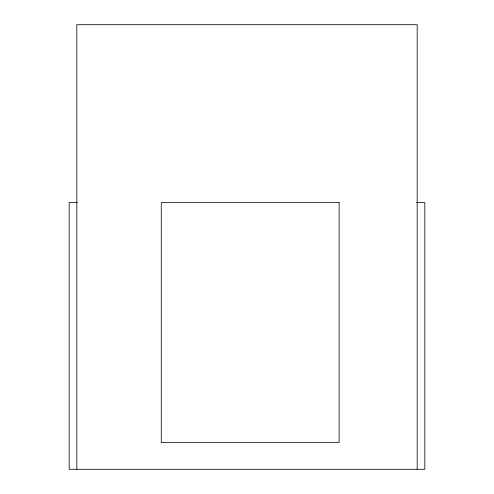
<?xml version="1.0" encoding="UTF-8"?>
<svg xmlns="http://www.w3.org/2000/svg" width="494" height="494" viewBox="0 0 494 494"><rect width="100%" height="100%" fill="white"/><g stroke="black" fill="none" stroke-linecap="round" stroke-linejoin="round"><path stroke-width="0.74" d="M77.435 202.54L69.16 202.54L69.16 469.3L424.84 469.3L424.84 202.54L416.566 202.54M417.183 469.3L417.183 24.7L76.817 24.7L76.817 469.3M339.119 202.54L161.272 202.54L161.272 442.624L339.119 442.624L339.119 202.54"/></g></svg>
